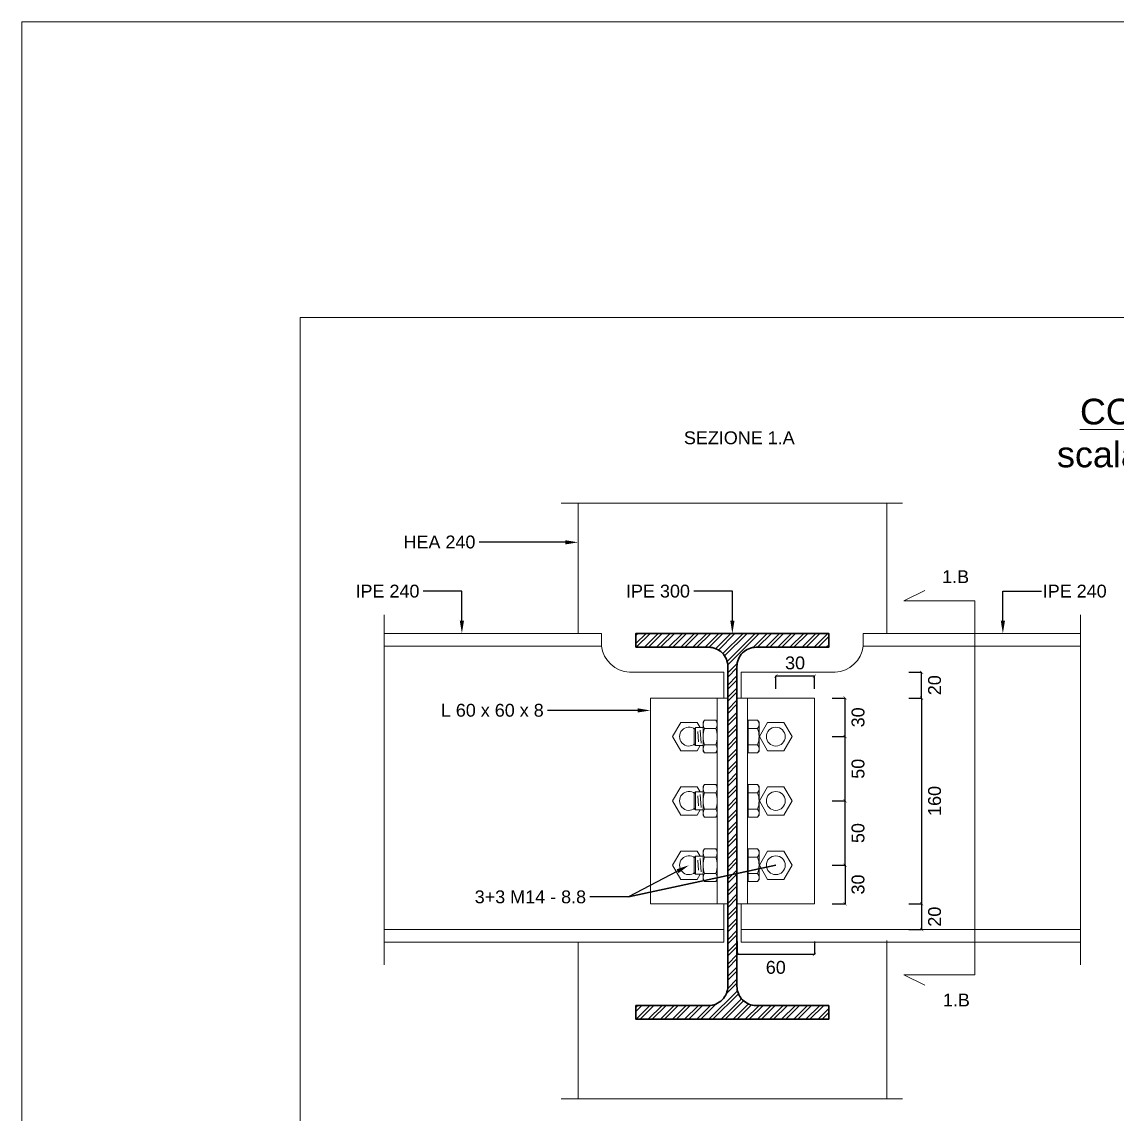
# Model space of a CAD drawing. Header units: millimetres. Extents: x 1415 to 3549, y 2194 to 4677.
# Drawn here: x 1781.695 to 1782.547, y 2313.57 to 2314.42 of the extents above; entities that cross this region are included whole.
import ezdxf
from ezdxf import colors
from ezdxf.entities.mleader import LeaderData, LeaderLine
from ezdxf.math import Vec2, Vec3

# ---------------------------------------------------------------- set-up
doc = ezdxf.new("R2010")
doc.units = ezdxf.units.MM
doc.linetypes.add('ACAD_ISO02W100', pattern=[15, 12, -3])
doc.linetypes.add('DASHDOT', pattern=[1, 0.5, -0.25, 0, -0.25])
doc.layers.get('0').update_dxf_attribs({"plot": 0})
for name, color, linetype, lineweight in [('bulloni', 170, 'Continuous', 15), ('giunti', 7, 'Continuous', 15), ('Layer3', 7, 'Continuous', 15), ('Layer4', 7, 'Continuous', 15), ('quote', 252, 'Continuous', 5), ('sezionato particolari', 7, 'Continuous', 30), ('sezione', 18, 'ACAD_ISO02W100', 20)]:
    doc.layers.add(name, color=color, linetype=linetype, lineweight=lineweight)
doc.layers.add('retini', color=7, linetype='DASHDOT', lineweight=9, true_color=0x636466)
doc.styles.get("Standard").update_dxf_attribs({"font": 'arial.ttf'})
doc.dimstyles.new('quote acciaio', dxfattribs={"dimtxt": 0.01, "dimasz": 0.0025, "dimexe": 0, "dimexo": 0, "dimgap": 0.005, "dimtad": 2, "dimdec": 0, "dimlfac": 1000, "dimzin": 0, "dimdsep": 46, "dimtxsty": 'Standard', "dimblk": 'ARCHTICK', "dimcen": 0, "dimclre": 252, "dimadec": 0, "dimazin": 0, "dimtfac": 1, "dimtdec": 0, "dimtofl": 0, "dimtmove": 0, "dimatfit": 3, "dimfxl": 0.01, "dimfxlon": 1, "dimtolj": 1, "dimtzin": 0, "dimarcsym": 0})

# ---------------------------------------------------------------- blocks, each defined once
blk = doc.blocks.new('_ArchTick')
at = {"color": 0, "linetype": 'ByBlock', "const_width": 0.15}
blk.add_lwpolyline([(-0.5, -0.5), (0.5, 0.5)], dxfattribs=at)
blk = doc.blocks.new('*D517')
at = {"layer": 'Defpoints', "color": 0, "transparency": 16777216}
for p in [(1782.31135, 2313.89389), (1782.31135, 2313.73389), (1782.39476, 2313.73389)]:
    blk.add_point(p, dxfattribs=at)
at = {"layer": 'quote', "color": 252, "lineweight": -2, "transparency": 16777216}
for p, q in [((1782.38476, 2313.89389), (1782.39476, 2313.89389)), ((1782.38476, 2313.73389), (1782.39476, 2313.73389))]:
    blk.add_line(p, q, dxfattribs=at)
at = {"layer": 'quote', "color": 0, "linetype": 'Continuous', "lineweight": -2, "transparency": 16777216}
blk.add_line((1782.39476, 2313.89389), (1782.39476, 2313.73389), dxfattribs=at)
at = {"layer": 'quote', "color": 0, "lineweight": -2, "transparency": 16777216, "xscale": 0.0025, "yscale": 0.0025, "zscale": 0.0025}
for p, rotation in [((1782.39476, 2313.89389), 90), ((1782.39476, 2313.73389), 270)]:
    blk.add_blockref('_ArchTick', p, dxfattribs=dict(at, rotation=rotation))
at = {"layer": 'quote', "color": 0, "transparency": 16777216, "insert": (1782.40486, 2313.81389), "char_height": 0.01, "attachment_point": 5, "rotation": 90}
blk.add_mtext('\\A1;160', dxfattribs=at)
blk = doc.blocks.new('*D477')
at = {"layer": 'Defpoints', "color": 0, "transparency": 16777216}
for p in [(1782.25885, 2313.73389), (1782.25885, 2313.71389), (1782.39476, 2313.71389)]:
    blk.add_point(p, dxfattribs=at)
at = {"layer": 'quote', "color": 252, "lineweight": -2, "transparency": 16777216}
for p, q in [((1782.38476, 2313.73389), (1782.39476, 2313.73389)), ((1782.38476, 2313.71389), (1782.39476, 2313.71389))]:
    blk.add_line(p, q, dxfattribs=at)
at = {"layer": 'quote', "color": 0, "linetype": 'Continuous', "lineweight": -2, "transparency": 16777216}
blk.add_line((1782.39476, 2313.73389), (1782.39476, 2313.71389), dxfattribs=at)
at = {"layer": 'quote', "color": 0, "lineweight": -2, "transparency": 16777216, "xscale": 0.0025, "yscale": 0.0025, "zscale": 0.0025}
for p, rotation in [((1782.39476, 2313.73389), 90), ((1782.39476, 2313.71389), 270)]:
    blk.add_blockref('_ArchTick', p, dxfattribs=dict(at, rotation=rotation))
at = {"layer": 'quote', "color": 0, "transparency": 16777216, "insert": (1782.40486, 2313.72389), "char_height": 0.01, "attachment_point": 5, "rotation": 90}
blk.add_mtext('\\A1;20', dxfattribs=at)
blk = doc.blocks.new('*D478')
at = {"layer": 'Defpoints', "color": 0, "transparency": 16777216}
for p in [(1782.31135, 2313.76389), (1782.29853, 2313.73389), (1782.33523, 2313.73389)]:
    blk.add_point(p, dxfattribs=at)
at = {"layer": 'quote', "color": 252, "lineweight": -2, "transparency": 16777216}
for p, q in [((1782.32523, 2313.76389), (1782.33523, 2313.76389)), ((1782.32523, 2313.73389), (1782.33523, 2313.73389))]:
    blk.add_line(p, q, dxfattribs=at)
at = {"layer": 'quote', "color": 0, "linetype": 'Continuous', "lineweight": -2, "transparency": 16777216}
blk.add_line((1782.33523, 2313.76389), (1782.33523, 2313.73389), dxfattribs=at)
at = {"layer": 'quote', "color": 0, "lineweight": -2, "transparency": 16777216, "xscale": 0.0025, "yscale": 0.0025, "zscale": 0.0025}
for p, rotation in [((1782.33523, 2313.76389), 90), ((1782.33523, 2313.73389), 270)]:
    blk.add_blockref('_ArchTick', p, dxfattribs=dict(at, rotation=rotation))
at = {"layer": 'quote', "color": 0, "transparency": 16777216, "insert": (1782.34534, 2313.74889), "char_height": 0.01, "attachment_point": 5, "rotation": 90}
blk.add_mtext('\\A1;30', dxfattribs=at)
blk = doc.blocks.new('*D479')
at = {"layer": 'Defpoints', "color": 0, "transparency": 16777216}
for p in [(1782.31135, 2313.81389), (1782.33523, 2313.81389), (1782.31135, 2313.76389)]:
    blk.add_point(p, dxfattribs=at)
at = {"layer": 'quote', "color": 252, "lineweight": -2, "transparency": 16777216}
for p, q in [((1782.32523, 2313.81389), (1782.33523, 2313.81389)), ((1782.32523, 2313.76389), (1782.33523, 2313.76389))]:
    blk.add_line(p, q, dxfattribs=at)
at = {"layer": 'quote', "color": 0, "linetype": 'Continuous', "lineweight": -2, "transparency": 16777216}
blk.add_line((1782.33523, 2313.76389), (1782.33523, 2313.81389), dxfattribs=at)
at = {"layer": 'quote', "color": 0, "lineweight": -2, "transparency": 16777216, "xscale": 0.0025, "yscale": 0.0025, "zscale": 0.0025}
for p, rotation in [((1782.33523, 2313.81389), 90), ((1782.33523, 2313.76389), 270)]:
    blk.add_blockref('_ArchTick', p, dxfattribs=dict(at, rotation=rotation))
at = {"layer": 'quote', "color": 0, "transparency": 16777216, "insert": (1782.34534, 2313.78889), "char_height": 0.01, "attachment_point": 5, "rotation": 90}
blk.add_mtext('\\A1;50', dxfattribs=at)
blk = doc.blocks.new('*D480')
at = {"layer": 'Defpoints', "color": 0, "transparency": 16777216}
for p in [(1782.31135, 2313.86389), (1782.33523, 2313.86389), (1782.31135, 2313.81389)]:
    blk.add_point(p, dxfattribs=at)
at = {"layer": 'quote', "color": 252, "lineweight": -2, "transparency": 16777216}
for p, q in [((1782.32523, 2313.86389), (1782.33523, 2313.86389)), ((1782.32523, 2313.81389), (1782.33523, 2313.81389))]:
    blk.add_line(p, q, dxfattribs=at)
at = {"layer": 'quote', "color": 0, "linetype": 'Continuous', "lineweight": -2, "transparency": 16777216}
blk.add_line((1782.33523, 2313.81389), (1782.33523, 2313.86389), dxfattribs=at)
at = {"layer": 'quote', "color": 0, "lineweight": -2, "transparency": 16777216, "xscale": 0.0025, "yscale": 0.0025, "zscale": 0.0025}
for p, rotation in [((1782.33523, 2313.86389), 90), ((1782.33523, 2313.81389), 270)]:
    blk.add_blockref('_ArchTick', p, dxfattribs=dict(at, rotation=rotation))
at = {"layer": 'quote', "color": 0, "transparency": 16777216, "insert": (1782.34534, 2313.83889), "char_height": 0.01, "attachment_point": 5, "rotation": 90}
blk.add_mtext('\\A1;50', dxfattribs=at)
blk = doc.blocks.new('*D481')
at = {"layer": 'Defpoints', "color": 0, "transparency": 16777216}
for p in [(1782.31135, 2313.89389), (1782.33523, 2313.89389), (1782.31135, 2313.86389)]:
    blk.add_point(p, dxfattribs=at)
at = {"layer": 'quote', "color": 252, "lineweight": -2, "transparency": 16777216}
for p, q in [((1782.32523, 2313.89389), (1782.33523, 2313.89389)), ((1782.32523, 2313.86389), (1782.33523, 2313.86389))]:
    blk.add_line(p, q, dxfattribs=at)
at = {"layer": 'quote', "color": 0, "linetype": 'Continuous', "lineweight": -2, "transparency": 16777216}
blk.add_line((1782.33523, 2313.86389), (1782.33523, 2313.89389), dxfattribs=at)
at = {"layer": 'quote', "color": 0, "lineweight": -2, "transparency": 16777216, "xscale": 0.0025, "yscale": 0.0025, "zscale": 0.0025}
for p, rotation in [((1782.33523, 2313.89389), 90), ((1782.33523, 2313.86389), 270)]:
    blk.add_blockref('_ArchTick', p, dxfattribs=dict(at, rotation=rotation))
at = {"layer": 'quote', "color": 0, "transparency": 16777216, "insert": (1782.34534, 2313.87889), "char_height": 0.01, "attachment_point": 5, "rotation": 90}
blk.add_mtext('\\A1;30', dxfattribs=at)
blk = doc.blocks.new('*D482')
at = {"layer": 'Defpoints', "color": 0, "transparency": 16777216}
for p in [(1782.25885, 2313.91389), (1782.39476, 2313.91389), (1782.25885, 2313.89389)]:
    blk.add_point(p, dxfattribs=at)
at = {"layer": 'quote', "color": 252, "lineweight": -2, "transparency": 16777216}
for p, q in [((1782.38476, 2313.91389), (1782.39476, 2313.91389)), ((1782.38476, 2313.89389), (1782.39476, 2313.89389))]:
    blk.add_line(p, q, dxfattribs=at)
at = {"layer": 'quote', "color": 0, "linetype": 'Continuous', "lineweight": -2, "transparency": 16777216}
blk.add_line((1782.39476, 2313.89389), (1782.39476, 2313.91389), dxfattribs=at)
at = {"layer": 'quote', "color": 0, "lineweight": -2, "transparency": 16777216, "xscale": 0.0025, "yscale": 0.0025, "zscale": 0.0025}
for p, rotation in [((1782.39476, 2313.91389), 90), ((1782.39476, 2313.89389), 270)]:
    blk.add_blockref('_ArchTick', p, dxfattribs=dict(at, rotation=rotation))
at = {"layer": 'quote', "color": 0, "transparency": 16777216, "insert": (1782.40486, 2313.90389), "char_height": 0.01, "attachment_point": 5, "rotation": 90}
blk.add_mtext('\\A1;20', dxfattribs=at)
blk = doc.blocks.new('*D518')
at = {"layer": 'Defpoints', "color": 0, "transparency": 16777216}
for p in [(1782.25135, 2313.76389), (1782.31135, 2313.76389), (1782.25135, 2313.69452)]:
    blk.add_point(p, dxfattribs=at)
at = {"layer": 'quote', "color": 252, "lineweight": -2, "transparency": 16777216}
for p, q in [((1782.25135, 2313.70452), (1782.25135, 2313.69452)), ((1782.31135, 2313.70452), (1782.31135, 2313.69452))]:
    blk.add_line(p, q, dxfattribs=at)
at = {"layer": 'quote', "color": 0, "linetype": 'Continuous', "lineweight": -2, "transparency": 16777216}
blk.add_line((1782.31135, 2313.69452), (1782.25135, 2313.69452), dxfattribs=at)
at = {"layer": 'quote', "color": 0, "lineweight": -2, "transparency": 16777216, "xscale": 0.0025, "yscale": 0.0025, "zscale": 0.0025, "rotation": 180}
blk.add_blockref('_ArchTick', (1782.25135, 2313.69452), dxfattribs=at)
at = {"layer": 'quote', "color": 0, "lineweight": -2, "transparency": 16777216, "xscale": 0.0025, "yscale": 0.0025, "zscale": 0.0025}
blk.add_blockref('_ArchTick', (1782.31135, 2313.69452), dxfattribs=at)
at = {"layer": 'quote', "color": 0, "transparency": 16777216, "insert": (1782.28135, 2313.68442), "char_height": 0.01, "attachment_point": 5}
blk.add_mtext('\\A1;60', dxfattribs=at)
blk = doc.blocks.new('*D483')
at = {"layer": 'Defpoints', "color": 0, "transparency": 16777216}
for p in [(1782.31135, 2313.91104), (1782.28135, 2313.89389), (1782.31135, 2313.89389)]:
    blk.add_point(p, dxfattribs=at)
at = {"layer": 'quote', "color": 252, "lineweight": -2, "transparency": 16777216}
for p, q in [((1782.28135, 2313.90104), (1782.28135, 2313.91104)), ((1782.31135, 2313.90104), (1782.31135, 2313.91104))]:
    blk.add_line(p, q, dxfattribs=at)
at = {"layer": 'quote', "color": 0, "linetype": 'Continuous', "lineweight": -2, "transparency": 16777216}
blk.add_line((1782.28135, 2313.91104), (1782.31135, 2313.91104), dxfattribs=at)
at = {"layer": 'quote', "color": 0, "lineweight": -2, "transparency": 16777216, "xscale": 0.0025, "yscale": 0.0025, "zscale": 0.0025, "rotation": 180}
blk.add_blockref('_ArchTick', (1782.28135, 2313.91104), dxfattribs=at)
at = {"layer": 'quote', "color": 0, "lineweight": -2, "transparency": 16777216, "xscale": 0.0025, "yscale": 0.0025, "zscale": 0.0025}
blk.add_blockref('_ArchTick', (1782.31135, 2313.91104), dxfattribs=at)
at = {"layer": 'quote', "color": 0, "transparency": 16777216, "insert": (1782.29635, 2313.92115), "char_height": 0.01, "attachment_point": 5}
blk.add_mtext('\\A1;30', dxfattribs=at)

msp = doc.modelspace()

# ---------------------------------------------------------------- hatches: boundary and pattern name
at = {"layer": 'retini', "transparency": 33554687}
h = msp.add_hatch(dxfattribs=at)
h.set_pattern_fill('ANSI32', color=256, scale=0.0007)
h.set_pattern_definition([(45, (0, 0), (-0.004714634464, 0.004714634464), []), (45, (0.003143, 0), (-0.004714634464, 0.004714634464), [])])
h.paths.add_polyline_path([(1782.24405, 2313.91839), (1782.24405, 2313.79409), (1782.24405, 2313.75586), (1782.25115, 2313.75739), (1782.25115, 2313.79409), (1782.25115, 2313.91839, -0.414214), (1782.26615, 2313.93339), (1782.3226, 2313.93339), (1782.3226, 2313.94409), (1782.2476, 2313.94409), (1782.1726, 2313.94409), (1782.1726, 2313.93339), (1782.22905, 2313.93339, -0.414214)])
h.paths.add_polyline_path([(1782.25115, 2313.75739), (1782.24405, 2313.75586), (1782.24405, 2313.66979, -0.414214), (1782.22905, 2313.65479), (1782.1726, 2313.65479), (1782.1726, 2313.64409), (1782.2476, 2313.64409), (1782.3226, 2313.64409), (1782.3226, 2313.65479), (1782.26615, 2313.65479, -0.414214), (1782.25115, 2313.66979)])

# ---------------------------------------------------------------- linework, layer by layer
at = {"layer": 'bulloni'}
for p, q in [((1782.22485, 2313.87508), (1782.226, 2313.8766)), ((1782.22485, 2313.85271), (1782.22485, 2313.87508)), ((1782.23469, 2313.8766), (1782.226, 2313.8766)), ((1782.23585, 2313.87508), (1782.23469, 2313.8766)), ((1782.24385, 2313.85271), (1782.24385, 2313.87508)), ((1782.25935, 2313.85381), (1782.25935, 2313.87398)), ((1782.2598, 2313.87398), (1782.25935, 2313.87398)), ((1782.2598, 2313.85119), (1782.2598, 2313.8766)), ((1782.26719, 2313.8766), (1782.2598, 2313.8766)), ((1782.26835, 2313.87508), (1782.26719, 2313.8766)), ((1782.26835, 2313.85271), (1782.26835, 2313.87508)), ((1782.21795, 2313.86992), (1782.21886, 2313.87084)), ((1782.21795, 2313.85786), (1782.21795, 2313.86992)), ((1782.21886, 2313.87089), (1782.22485, 2313.87089)), ((1782.21886, 2313.85695), (1782.21886, 2313.87084)), ((1782.22075, 2313.86782), (1782.22119, 2313.85997)), ((1782.22265, 2313.869), (1782.22322, 2313.85879)), ((1782.226, 2313.87024), (1782.23469, 2313.87024)), ((1782.2598, 2313.87024), (1782.26719, 2313.87024)), ((1782.21886, 2313.85689), (1782.21795, 2313.85781)), ((1782.21886, 2313.85689), (1782.22485, 2313.85689)), ((1782.23469, 2313.85754), (1782.226, 2313.85754)), ((1782.26719, 2313.85754), (1782.2598, 2313.85754)), ((1782.22485, 2313.85271), (1782.226, 2313.85119)), ((1782.23469, 2313.85119), (1782.226, 2313.85119)), ((1782.23585, 2313.85271), (1782.23469, 2313.85119)), ((1782.2598, 2313.85381), (1782.25935, 2313.85381)), ((1782.26719, 2313.85119), (1782.2598, 2313.85119)), ((1782.26835, 2313.85271), (1782.26719, 2313.85119)), ((1782.22485, 2313.82508), (1782.226, 2313.8266)), ((1782.22485, 2313.80271), (1782.22485, 2313.82508)), ((1782.23469, 2313.8266), (1782.226, 2313.8266)), ((1782.23585, 2313.82508), (1782.23469, 2313.8266)), ((1782.25935, 2313.80381), (1782.25935, 2313.82398)), ((1782.2598, 2313.82398), (1782.25935, 2313.82398)), ((1782.2598, 2313.80119), (1782.2598, 2313.8266)), ((1782.26719, 2313.8266), (1782.2598, 2313.8266)), ((1782.26835, 2313.82508), (1782.26719, 2313.8266)), ((1782.26835, 2313.80271), (1782.26835, 2313.82508)), ((1782.21795, 2313.81992), (1782.21886, 2313.82084)), ((1782.21795, 2313.80786), (1782.21795, 2313.81992)), ((1782.21886, 2313.82089), (1782.22485, 2313.82089)), ((1782.21886, 2313.80695), (1782.21886, 2313.82084)), ((1782.22075, 2313.81782), (1782.22119, 2313.80997)), ((1782.22265, 2313.819), (1782.22322, 2313.80879)), ((1782.226, 2313.82024), (1782.23469, 2313.82024)), ((1782.2598, 2313.82024), (1782.26719, 2313.82024)), ((1782.21886, 2313.80689), (1782.21795, 2313.80781)), ((1782.21886, 2313.80689), (1782.22485, 2313.80689)), ((1782.23469, 2313.80754), (1782.226, 2313.80754)), ((1782.26719, 2313.80754), (1782.2598, 2313.80754)), ((1782.22485, 2313.80271), (1782.226, 2313.80119)), ((1782.23469, 2313.80119), (1782.226, 2313.80119)), ((1782.23585, 2313.80271), (1782.23469, 2313.80119)), ((1782.2598, 2313.80381), (1782.25935, 2313.80381)), ((1782.26719, 2313.80119), (1782.2598, 2313.80119)), ((1782.26835, 2313.80271), (1782.26719, 2313.80119)), ((1782.22485, 2313.77508), (1782.226, 2313.7766)), ((1782.22485, 2313.75271), (1782.22485, 2313.77508)), ((1782.23469, 2313.7766), (1782.226, 2313.7766)), ((1782.23585, 2313.77508), (1782.23469, 2313.7766)), ((1782.25935, 2313.75381), (1782.25935, 2313.77398)), ((1782.2598, 2313.77398), (1782.25935, 2313.77398)), ((1782.2598, 2313.75119), (1782.2598, 2313.7766)), ((1782.26719, 2313.7766), (1782.2598, 2313.7766)), ((1782.26835, 2313.77508), (1782.26719, 2313.7766)), ((1782.26835, 2313.75271), (1782.26835, 2313.77508)), ((1782.21795, 2313.76992), (1782.21886, 2313.77084)), ((1782.21795, 2313.75786), (1782.21795, 2313.76992)), ((1782.21886, 2313.77089), (1782.22485, 2313.77089)), ((1782.21886, 2313.75695), (1782.21886, 2313.77084)), ((1782.22075, 2313.76782), (1782.22119, 2313.75997)), ((1782.22265, 2313.769), (1782.22322, 2313.75879)), ((1782.226, 2313.77024), (1782.23469, 2313.77024)), ((1782.2598, 2313.77024), (1782.26719, 2313.77024)), ((1782.21886, 2313.75689), (1782.21795, 2313.75781)), ((1782.21886, 2313.75689), (1782.22485, 2313.75689)), ((1782.23469, 2313.75754), (1782.226, 2313.75754)), ((1782.26719, 2313.75754), (1782.2598, 2313.75754)), ((1782.22485, 2313.75271), (1782.226, 2313.75119)), ((1782.23469, 2313.75119), (1782.226, 2313.75119)), ((1782.23585, 2313.75271), (1782.23469, 2313.75119)), ((1782.2598, 2313.75381), (1782.25935, 2313.75381)), ((1782.26719, 2313.75119), (1782.2598, 2313.75119)), ((1782.26835, 2313.75271), (1782.26719, 2313.75119))]:
    msp.add_line(p, q, dxfattribs=at)
for points in [[(1782.22251, 2313.85689), (1782.2202, 2313.85289), (1782.2075, 2313.85289), (1782.20114, 2313.86389), (1782.2075, 2313.87489), (1782.2202, 2313.87489), (1782.22251, 2313.87089)], [(1782.22251, 2313.80689), (1782.2202, 2313.80289), (1782.2075, 2313.80289), (1782.20114, 2313.81389), (1782.2075, 2313.82489), (1782.2202, 2313.82489), (1782.22251, 2313.82089)], [(1782.22251, 2313.75689), (1782.2202, 2313.75289), (1782.2075, 2313.75289), (1782.20114, 2313.76389), (1782.2075, 2313.77489), (1782.2202, 2313.77489), (1782.22251, 2313.77089)]]:
    msp.add_lwpolyline(points, dxfattribs=at)
for points in [[(1782.26864, 2313.86389), (1782.275, 2313.85289), (1782.2877, 2313.85289), (1782.29405, 2313.86389), (1782.2877, 2313.87489), (1782.275, 2313.87489)], [(1782.26864, 2313.81389), (1782.275, 2313.80289), (1782.2877, 2313.80289), (1782.29405, 2313.81389), (1782.2877, 2313.82489), (1782.275, 2313.82489)], [(1782.26864, 2313.76389), (1782.275, 2313.75289), (1782.2877, 2313.75289), (1782.29405, 2313.76389), (1782.2877, 2313.77489), (1782.275, 2313.77489)]]:
    msp.add_lwpolyline(points, close=True, dxfattribs=at)
for centre in [(1782.28135, 2313.86389), (1782.28135, 2313.81389), (1782.28135, 2313.76389)]:
    msp.add_circle(centre, 0.00733, dxfattribs=at)
for centre, radius, start, end in [((1782.2298, 2313.87342), 0.00495, 140.12945, 219.87055), ((1782.23089, 2313.87342), 0.00495, 320.12945, 39.87055), ((1782.26339, 2313.87342), 0.00495, 320.12945, 39.87055), ((1782.21385, 2313.86389), 0.00733, 51.14169, 308.85831), ((1782.24293, 2313.86389), 0.01809, 159.44272, 200.55728), ((1782.21776, 2313.86389), 0.01809, 339.44272, 20.55728), ((1782.25026, 2313.86389), 0.01809, 339.44272, 20.55728), ((1782.2298, 2313.85437), 0.00495, 140.12945, 219.87055), ((1782.23089, 2313.85437), 0.00495, 320.12945, 39.87055), ((1782.26339, 2313.85437), 0.00495, 320.12945, 39.87055), ((1782.2298, 2313.82342), 0.00495, 140.12945, 219.87055), ((1782.23089, 2313.82342), 0.00495, 320.12945, 39.87055), ((1782.26339, 2313.82342), 0.00495, 320.12945, 39.87055), ((1782.21385, 2313.81389), 0.00733, 51.14169, 308.85831), ((1782.24293, 2313.81389), 0.01809, 159.44272, 200.55728), ((1782.21776, 2313.81389), 0.01809, 339.44272, 20.55728), ((1782.25026, 2313.81389), 0.01809, 339.44272, 20.55728), ((1782.2298, 2313.80437), 0.00495, 140.12945, 219.87055), ((1782.23089, 2313.80437), 0.00495, 320.12945, 39.87055), ((1782.26339, 2313.80437), 0.00495, 320.12945, 39.87055), ((1782.2298, 2313.77342), 0.00495, 140.12945, 219.87055), ((1782.23089, 2313.77342), 0.00495, 320.12945, 39.87055), ((1782.26339, 2313.77342), 0.00495, 320.12945, 39.87055), ((1782.21385, 2313.76389), 0.00733, 51.14169, 308.85831), ((1782.24293, 2313.76389), 0.01809, 159.44272, 200.55728), ((1782.21776, 2313.76389), 0.01809, 339.44272, 20.55728), ((1782.25026, 2313.76389), 0.01809, 339.44272, 20.55728), ((1782.2298, 2313.75437), 0.00495, 140.12945, 219.87055), ((1782.23089, 2313.75437), 0.00495, 320.12945, 39.87055), ((1782.26339, 2313.75437), 0.00495, 320.12945, 39.87055)]:
    msp.add_arc(centre, radius, start, end, dxfattribs=at)
at = {"layer": 'giunti'}
for points in [[(1782.28207, 2313.93259), (1782.28207, 2313.93259), (1782.28207, 2313.93259), (1782.28207, 2313.93259)], [(1782.24385, 2313.73389), (1782.18385, 2313.73389), (1782.18385, 2313.89389), (1782.24385, 2313.89389), (1782.24385, 2313.73389)], [(1782.24385, 2313.89389), (1782.23585, 2313.89389), (1782.23585, 2313.73389)], [(1782.25135, 2313.73389), (1782.31135, 2313.73389), (1782.31135, 2313.89389), (1782.25135, 2313.89389), (1782.25135, 2313.73389)], [(1782.25135, 2313.89389), (1782.25935, 2313.89389), (1782.25935, 2313.73389)]]:
    msp.add_lwpolyline(points, dxfattribs=at)
at = {"layer": 'Layer3'}
msp.add_lwpolyline([(1781.91158, 2314.18968), (1784.95504, 2314.18968), (1784.95504, 2312.20923), (1781.91158, 2312.20923)], close=True, dxfattribs=at)
for points in [[(1782.1276, 2313.94409), (1782.1276, 2314.04547)], [(1782.3676, 2314.04547), (1782.3676, 2313.94409)], [(1781.97694, 2313.94409), (1782.14585, 2313.94409)], [(1782.51825, 2313.94409), (1782.34935, 2313.94409)], [(1781.97694, 2313.93429), (1782.14585, 2313.93429)], [(1782.51825, 2313.93429), (1782.34935, 2313.93429)], [(1781.97694, 2313.71389), (1782.24085, 2313.71389)], [(1782.51825, 2313.71389), (1782.25435, 2313.71389)], [(1781.97694, 2313.70409), (1782.24085, 2313.70409)], [(1782.1276, 2313.58232), (1782.1276, 2313.70409)], [(1782.51825, 2313.70409), (1782.25435, 2313.70409)], [(1782.3676, 2313.70539), (1782.3676, 2313.58232)]]:
    msp.add_lwpolyline(points, dxfattribs=at)
at = {"layer": 'Layer4'}
msp.add_lwpolyline([(1781.91158, 2314.18968), (1783.39658, 2314.18968), (1783.39658, 2313.13968), (1781.91158, 2313.13968)], close=True, dxfattribs=at)
for points in [[(1782.14585, 2313.94409), (1782.14585, 2313.93429, 0.362037), (1782.1676, 2313.91389), (1782.24085, 2313.91389)], [(1782.34935, 2313.94409), (1782.34935, 2313.93429, -0.362037), (1782.3276, 2313.91389), (1782.25435, 2313.91389)]]:
    msp.add_lwpolyline(points, format="xyb", dxfattribs=at)
for points in [[(1782.24085, 2313.91389), (1782.24085, 2313.91389), (1782.24085, 2313.89389)], [(1782.25435, 2313.91389), (1782.25435, 2313.91389), (1782.25435, 2313.89389)], [(1782.24085, 2313.73389), (1782.24085, 2313.73389), (1782.24085, 2313.70409)], [(1782.25435, 2313.73389), (1782.25435, 2313.73389), (1782.25435, 2313.70409)]]:
    msp.add_lwpolyline(points, dxfattribs=at)
at = {"layer": 'sezionato particolari'}
msp.add_lwpolyline([(1782.1726, 2313.93339), (1782.1726, 2313.94409), (1782.2476, 2313.94409), (1782.3226, 2313.94409), (1782.3226, 2313.93339), (1782.26615, 2313.93339, 0.414214), (1782.25115, 2313.91839), (1782.25115, 2313.79409), (1782.25115, 2313.66979, 0.414214), (1782.26615, 2313.65479), (1782.3226, 2313.65479), (1782.3226, 2313.64409), (1782.2476, 2313.64409), (1782.1726, 2313.64409), (1782.1726, 2313.65479), (1782.22905, 2313.65479, 0.414214), (1782.24405, 2313.66979), (1782.24405, 2313.79409), (1782.24405, 2313.91839, 0.414214), (1782.22905, 2313.93339)], format="xyb", close=True, dxfattribs=at)
at = {"layer": 'sezione', "ltscale": 0.2}
for points in [[(1782.11448, 2314.04547), (1782.37996, 2314.04547)], [(1782.43616, 2313.96949), (1782.38094, 2313.96949), (1782.3972, 2313.97751)], [(1782.43616, 2313.6787), (1782.43616, 2313.96949)], [(1781.97694, 2313.68637), (1781.97694, 2313.95855)], [(1782.51825, 2313.68637), (1782.51825, 2313.95855)], [(1782.43616, 2313.6787), (1782.38094, 2313.6787), (1782.3972, 2313.67067)], [(1782.11448, 2313.58232), (1782.37996, 2313.58232)]]:
    msp.add_lwpolyline(points, dxfattribs=at)

# ---------------------------------------------------------------- texts
at = {"layer": 'Layer4', "insert": (1782.20989, 2314.10127), "char_height": 0.01, "attachment_point": 1}
msp.add_mtext_dynamic_manual_height_columns('SEZIONE 1.A', width=40.6484226, gutter_width=12.5, heights=[0], dxfattribs=at)
at = {"layer": 'sezione', "char_height": 0.01, "attachment_point": 1}
for insert in [(1782.4107, 2313.99324), (1782.41129, 2313.66407)]:
    msp.add_mtext_dynamic_manual_height_columns('1.B', width=40.6484226, gutter_width=12.5, heights=[0], dxfattribs=dict(at, insert=insert))

# ---------------------------------------------------------------- dimensions: what is measured, and where the dimension line sits
at = {"layer": 'quote'}
dim = msp.add_linear_dim(base=(1782.31135, 2313.91104), p1=(1782.28135, 2313.89389), p2=(1782.31135, 2313.89389), dimstyle='quote acciaio', dxfattribs=at)
dim.commit()
dim.dimension.update_dxf_attribs({"geometry": '*D483', "text_midpoint": (1782.29635, 2313.92115)})
for base, p1, p2, picture, middle in [((1782.39476, 2313.91389), (1782.25885, 2313.89389), (1782.25885, 2313.91389), '*D482', (1782.39476, 2313.90389)), ((1782.39476, 2313.71389), (1782.25885, 2313.73389), (1782.25885, 2313.71389), '*D477', (1782.39476, 2313.72389))]:
    dim = msp.add_linear_dim(base=base, p1=p1, p2=p2, angle=90, dimstyle='quote acciaio', dxfattribs=at)
    dim.commit()
    dim.dimension.update_dxf_attribs({"geometry": picture, "text_midpoint": middle, "dimtype": 160})
for base, p1, p2, picture, middle in [((1782.39476, 2313.73389), (1782.31135, 2313.89389), (1782.31135, 2313.73389), '*D517', (1782.40486, 2313.81389)), ((1782.33523, 2313.89389), (1782.31135, 2313.86389), (1782.31135, 2313.89389), '*D481', (1782.34534, 2313.87889)), ((1782.33523, 2313.86389), (1782.31135, 2313.81389), (1782.31135, 2313.86389), '*D480', (1782.34534, 2313.83889)), ((1782.33523, 2313.81389), (1782.31135, 2313.76389), (1782.31135, 2313.81389), '*D479', (1782.34534, 2313.78889)), ((1782.33523, 2313.73389), (1782.31135, 2313.76389), (1782.29853, 2313.73389), '*D478', (1782.34534, 2313.74889))]:
    dim = msp.add_linear_dim(base=base, p1=p1, p2=p2, angle=90, dimstyle='quote acciaio', dxfattribs=at)
    dim.commit()
    dim.dimension.update_dxf_attribs({"geometry": picture, "text_midpoint": middle})
dim = msp.add_linear_dim(base=(1782.25135, 2313.69452), p1=(1782.31135, 2313.76389), p2=(1782.25135, 2313.76389), dimstyle='quote acciaio', dxfattribs=at)
dim.commit()
dim.dimension.update_dxf_attribs({"geometry": '*D518', "text_midpoint": (1782.28135, 2313.69452), "dimtype": 160})

# ---------------------------------------------------------------- leaders
ml = msp.add_multileader_mtext('Standard', dxfattribs=at)
ml.set_content('HEA 240', color=256)
ml.set_leader_properties()
ml.build(insert=Vec2(0, 0))
ml.multileader.update_dxf_attribs({"dogleg_length": 0.03, "arrow_head_size": 0.01})
ctx = ml.context
ctx.base_point, ctx.char_height, ctx.arrow_head_size, ctx.landing_gap_size, ctx.plane_origin = Vec3(1781.99067, 2314.01515), 0.01, 0.01, 0.003, Vec3(1782.1276, 2314.01494)
ctx.text_align_type = 2
notes = []
notes.append((ctx, [(0, (1, 1, 0), (1782.08079, 2314.01515), (-1, 0), 0.03, [(0, [(1782.1276, 2314.01494), (1782.08079, 2314.01515)], 0, [])])]))
ctx.mtext.insert, ctx.mtext.alignment, ctx.mtext.flow_direction = Vec3(1782.04779, 2314.02024), 3, 5
ml = msp.add_multileader_mtext('Standard', dxfattribs=at)
ml.set_content('IPE 240', color=256)
ml.set_leader_properties()
ml.build(insert=Vec2(0, 0))
ml.multileader.update_dxf_attribs({"dogleg_length": 0.03, "arrow_head_size": 0.01})
ctx = ml.context
ctx.base_point, ctx.char_height, ctx.arrow_head_size, ctx.landing_gap_size, ctx.plane_origin = Vec3(1781.95353, 2313.97697), 0.01, 0.01, 0.003, Vec3(1782.03727, 2313.94409)
ctx.text_align_type = 2
notes.append((ctx, [(0, (1, 1, 0), (1782.03727, 2313.97697), (-1, 0), 0.03, [(0, [(1782.03727, 2313.94409), (1782.03727, 2313.97697)], 0, [])])]))
ctx.mtext.insert, ctx.mtext.alignment, ctx.mtext.flow_direction = Vec3(1782.00427, 2313.98205), 3, 5
ml = msp.add_multileader_mtext('Standard', dxfattribs=at)
ml.set_content('IPE 300', color=256)
ml.set_leader_properties()
ml.build(insert=Vec2(0, 0))
ml.multileader.update_dxf_attribs({"dogleg_length": 0.03, "arrow_head_size": 0.01})
ctx = ml.context
ctx.base_point, ctx.char_height, ctx.arrow_head_size, ctx.landing_gap_size, ctx.plane_origin = Vec3(1782.16385, 2313.97697), 0.01, 0.01, 0.003, Vec3(1782.2476, 2313.94409)
ctx.text_align_type = 2
notes.append((ctx, [(0, (1, 1, 0), (1782.24759, 2313.97697), (-1, 0), 0.03, [(0, [(1782.2476, 2313.94409), (1782.24759, 2313.97697)], 0, [])])]))
ctx.mtext.insert, ctx.mtext.alignment, ctx.mtext.flow_direction = Vec3(1782.21459, 2313.98206), 3, 5
ml = msp.add_multileader_mtext('Standard', dxfattribs=at)
ml.set_content('IPE 240', color=256)
ml.set_leader_properties()
ml.build(insert=Vec2(0, 0))
ml.multileader.update_dxf_attribs({"dogleg_length": 0.03, "arrow_head_size": 0.01})
ctx = ml.context
ctx.base_point, ctx.char_height, ctx.arrow_head_size, ctx.landing_gap_size, ctx.plane_origin = Vec3(1782.48793, 2313.97697), 0.01, 0.01, 0.003, Vec3(1782.45793, 2313.94409)
ctx.text_align_type = 2
notes.append((ctx, [(0, (1, 1, 0), (1782.45793, 2313.97697), (1, 0), 0.03, [(0, [(1782.45793, 2313.94409), (1782.45793, 2313.97697)], 0, [])])]))
ctx.mtext.insert, ctx.mtext.alignment, ctx.mtext.flow_direction = Vec3(1782.53866, 2313.98205), 3, 5
ml = msp.add_multileader_mtext('Standard', dxfattribs=at)
ml.set_content('L 60 x 60 x 8', color=256)
ml.set_leader_properties()
ml.build(insert=Vec2(0, 0))
ml.multileader.update_dxf_attribs({"dogleg_length": 0.03, "arrow_head_size": 0.01})
ctx = ml.context
ctx.base_point, ctx.char_height, ctx.arrow_head_size, ctx.landing_gap_size, ctx.plane_origin = Vec3(1782.01953, 2313.88432), 0.01, 0.01, 0.003, Vec3(1782.18385, 2313.84508)
ctx.text_align_type = 2
notes.append((ctx, [(0, (1, 1, 0), (1782.13389, 2313.88432), (-1, 0), 0.03, [(0, [(1782.18385, 2313.88426), (1782.13389, 2313.88432)], 0, [])])]))
ctx.mtext.insert, ctx.mtext.alignment, ctx.mtext.flow_direction = Vec3(1782.10089, 2313.8894), 3, 5
ml = msp.add_multileader_mtext('Standard', dxfattribs=at)
ml.set_content('3+3 M14 - 8.8', color=256)
ml.set_leader_properties()
ml.build(insert=Vec2(0, 0))
ml.multileader.update_dxf_attribs({"dogleg_length": 0.03, "arrow_head_size": 0.01})
ctx = ml.context
ctx.base_point, ctx.char_height, ctx.arrow_head_size, ctx.landing_gap_size, ctx.plane_origin = Vec3(1782.04543, 2313.73922), 0.01, 0.01, 0.003, Vec3(1782.21385, 2313.76389)
ctx.text_align_type = 2
notes.append((ctx, [(0, (1, 1, 0), (1782.16682, 2313.73922), (-1, 0), 0.03, [(1, [(1782.21385, 2313.76389), (1782.16682, 2313.73922), (1782.28135, 2313.76389)], 0, [])])]))
ctx.mtext.insert, ctx.mtext.alignment, ctx.mtext.flow_direction = Vec3(1782.13382, 2313.74431), 3, 5
for ctx, leaders in notes:
    for number, flags, end, landing, length, lines in leaders:
        leader = LeaderData()
        leader.index, (leader.has_last_leader_line, leader.has_dogleg_vector, leader.attachment_direction) = number, flags
        leader.last_leader_point, leader.dogleg_vector, leader.dogleg_length = Vec3(end), Vec3(landing), length
        for number, points, colour, breaks in lines:
            line = LeaderLine()
            line.index, line.vertices, line.color, line.breaks = number, Vec3.list(points), colors.encode_raw_color(colour), breaks
            leader.lines.append(line)
        ctx.leaders.append(leader)

# ---------------------------------------------------------------- next in the draw order: texts
at = {"layer": 'Layer4', "insert": (1782.4416, 2314.12665), "char_height": 0.02, "attachment_point": 1, "bg_fill": 2}
msp.add_mtext_dynamic_manual_height_columns('\\pxqc;{\\LCOLLEGAMENTO 1\\P}scala 1:5 (quote in mm)', width=0.4087206, gutter_width=12.5, heights=[0], dxfattribs=at)

# ---------------------------------------------------------------- next in the draw order: linework, layer by layer
at = {"layer": 'Layer4'}
msp.add_lwpolyline([(1791.9107, 2314.41963), (1781.69514, 2314.41963), (1781.69514, 2311.98149), (1791.9107, 2311.98149)], close=True, dxfattribs=at)

doc.saveas('drawing.dxf')
